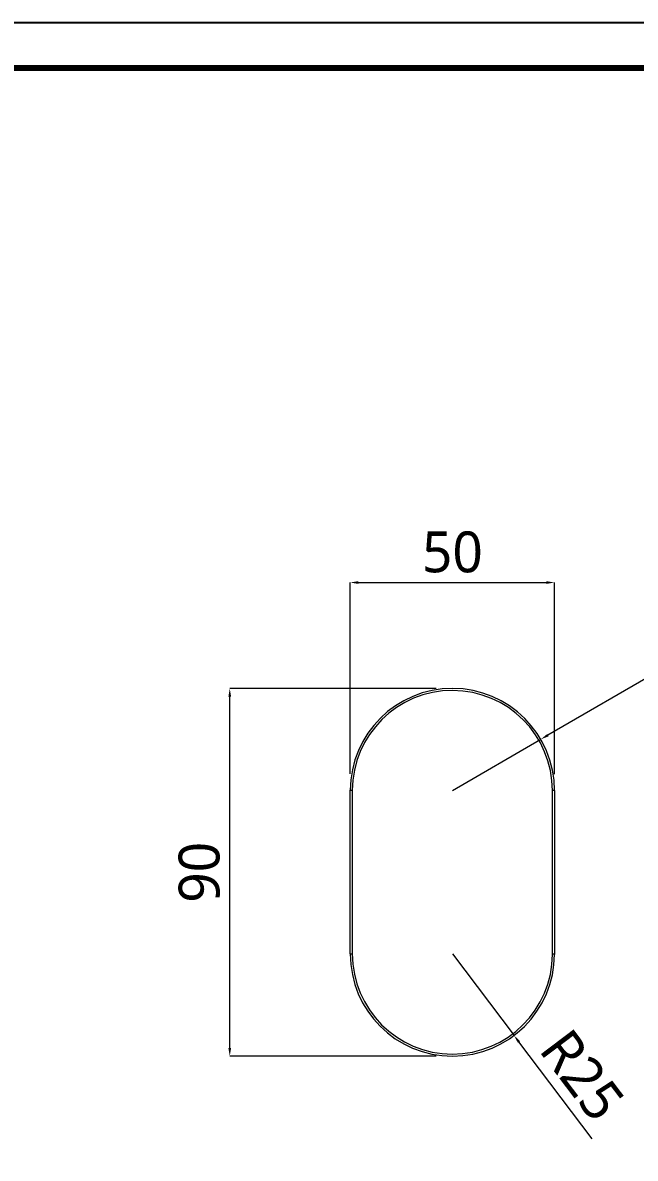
# Model space of a CAD drawing. Extents: x 16296677886 to 16296678537, y -37409618710 to -37409618233.
# Drawn here: x 16296678253.2 to 16296678403.1, y -37409618511.1 to -37409618233.2 of the extents above; entities that cross this region are included whole.
import ezdxf

# ---------------------------------------------------------------- set-up
doc = ezdxf.new("R2010")
doc.units = 0
doc.header["$LTSCALE"] = 10
doc.header["$MEASUREMENT"] = 0
doc.header["$PDMODE"] = 3
doc.header["$PDSIZE"] = -10
doc.layers.get('0').update_dxf_attribs({"linetype": 'CONTINUOUS'})
doc.layers.get('DEFPOINTS').update_dxf_attribs({"linetype": 'CONTINUOUS'})
doc.layers.add('1', color=7, linetype='CONTINUOUS')
doc.styles.add('Daelim Dimension', font='NanumGothic.ttf')
doc.dimstyles.new('DEFAULT', dxfattribs={"dimscale": 2, "dimtxt": 1, "dimasz": 1, "dimexe": 0, "dimexo": 2, "dimgap": 1, "dimtad": 1, "dimdec": 1, "dimzin": 9, "dimdsep": 46, "dimtxsty": 'Daelim Dimension', "dimcen": 0.5, "dimclrd": 252, "dimclre": 252, "dimclrt": 3, "dimadec": 1, "dimazin": 0, "dimtfac": 1, "dimtdec": 1, "dimtix": 1, "dimtmove": 0, "dimatfit": 3, "dimfxl": 1, "dimtolj": 1, "dimtzin": 1, "dimlwd": 9, "dimlwe": 9, "dimarcsym": 0})

# ---------------------------------------------------------------- blocks, each defined once
blk = doc.blocks.new('*D9')
at = {"color": 5, "lineweight": 9, "ltscale": 0.5, "transparency": 16777216}
for p, q in [((16296678354.43, -37409618396.14), (16296678303.88, -37409618396.14)), ((16296678303.88, -37409618484.14), (16296678303.88, -37409618398.14)), ((16296678354.38, -37409618486.14), (16296678303.88, -37409618486.14))]:
    blk.add_line(p, q, dxfattribs=at)
at = {"color": 5, "ltscale": 0.5, "transparency": 16777216}
for points in [[(16296678303.54, -37409618398.14), (16296678304.21, -37409618398.14), (16296678303.88, -37409618396.14)], [(16296678303.54, -37409618484.14), (16296678304.21, -37409618484.14), (16296678303.88, -37409618486.14)]]:
    blk.add_solid(points, dxfattribs=at)
at = {"layer": 'DEFPOINTS', "color": 0, "ltscale": 0.5, "transparency": 16777216}
for p in [(16296678303.88, -37409618396.14), (16296678358.43, -37409618396.14), (16296678358.38, -37409618486.14)]:
    blk.add_point(p, dxfattribs=at)
at = {"color": 7, "ltscale": 0.5, "transparency": 16777216, "insert": (16296678296.43, -37409618441.14), "char_height": 10, "attachment_point": 5, "rotation": 90, "style": 'Daelim Dimension'}
blk.add_mtext('\\A1;90', dxfattribs=at)
blk = doc.blocks.new('*D10')
at = {"color": 5, "lineweight": 9, "ltscale": 0.5, "transparency": 16777216}
for p, q in [((16296678333.38402, -37409618417.051376), (16296678333.38402, -37409618370.211067)), ((16296678335.38402, -37409618370.211067), (16296678381.383869, -37409618370.211067)), ((16296678383.383869, -37409618417.138733), (16296678383.383869, -37409618370.211067))]:
    blk.add_line(p, q, dxfattribs=at)
at = {"color": 5, "ltscale": 0.5, "transparency": 16777216}
for points in [[(16296678335.38402, -37409618369.877739), (16296678335.38402, -37409618370.544411), (16296678333.38402, -37409618370.211067)], [(16296678381.383869, -37409618369.877739), (16296678381.383869, -37409618370.544411), (16296678383.383869, -37409618370.211067)]]:
    blk.add_solid(points, dxfattribs=at)
at = {"layer": 'DEFPOINTS', "color": 0, "ltscale": 0.5, "transparency": 16777216}
for p in [(16296678383.383869, -37409618370.211067), (16296678333.38402, -37409618421.051376), (16296678383.383869, -37409618421.138733)]:
    blk.add_point(p, dxfattribs=at)
at = {"color": 7, "ltscale": 0.5, "transparency": 16777216, "insert": (16296678358.38394, -37409618362.781891), "char_height": 10, "attachment_point": 5, "style": 'Daelim Dimension'}
blk.add_mtext('\\A1;50', dxfattribs=at)
blk = doc.blocks.new('*D15')
at = {"color": 5, "lineweight": 9, "ltscale": 0.5, "transparency": 16777216}
for p, q in [((16296678452.68675, -37409618366.42351), (16296678381.73761, -37409618407.58872)), ((16296678358.38391, -37409618421.13871), (16296678380.0077, -37409618408.59243))]:
    blk.add_line(p, q, dxfattribs=at)
at = {"color": 5, "ltscale": 0.5, "transparency": 16777216}
blk.add_solid([(16296678381.57032, -37409618407.3004), (16296678381.90489, -37409618407.87704), (16296678380.0077, -37409618408.59243)], dxfattribs=at)
at = {"layer": 'DEFPOINTS', "color": 0, "ltscale": 0.5, "transparency": 16777216}
for p in [(16296678380.0077, -37409618408.59243), (16296678358.38391, -37409618421.13871)]:
    blk.add_point(p, dxfattribs=at)
at = {"color": 7, "ltscale": 0.5, "transparency": 16777216, "insert": (16296678436.96314, -37409618366.94081), "char_height": 10, "attachment_point": 5, "rotation": 30.1226217, "style": 'Daelim Dimension'}
blk.add_mtext('\\A1;R25', dxfattribs=at)
blk = doc.blocks.new('*D16')
at = {"color": 5, "lineweight": 9, "ltscale": 0.5, "transparency": 16777216}
for p, q in [((16296678358.38, -37409618461.14), (16296678373.46, -37409618481.08)), ((16296678392.6, -37409618506.38), (16296678374.67, -37409618482.67))]:
    blk.add_line(p, q, dxfattribs=at)
at = {"color": 5, "ltscale": 0.5, "transparency": 16777216}
blk.add_solid([(16296678374.94, -37409618482.47), (16296678374.4, -37409618482.87), (16296678373.46, -37409618481.08)], dxfattribs=at)
at = {"layer": 'DEFPOINTS', "color": 0, "ltscale": 0.5, "transparency": 16777216}
for p in [(16296678358.38, -37409618461.14), (16296678373.46, -37409618481.08)]:
    blk.add_point(p, dxfattribs=at)
at = {"color": 7, "ltscale": 0.5, "transparency": 16777216, "insert": (16296678390.17, -37409618490.83), "char_height": 10, "attachment_point": 5, "rotation": 307.0994, "style": 'Daelim Dimension'}
blk.add_mtext('\\A1;R25', dxfattribs=at)

msp = doc.modelspace()

# ---------------------------------------------------------------- linework, layer by layer
at = {"ltscale": 0.5}
msp.add_lwpolyline([(16296677885.72, -37409618710.18), (16296678536.72, -37409618710.18), (16296678536.72, -37409618233.18), (16296677885.72, -37409618233.18)], close=True, dxfattribs=at)
at = {"color": 5, "linetype": 'ByBlock', "lineweight": 200, "const_width": 1.5}
msp.add_lwpolyline([(16296677896.19, -37409618689.75), (16296678526.19, -37409618689.75), (16296678526.19, -37409618244.25), (16296677896.19, -37409618244.25)], close=True, dxfattribs=at)
at = {"layer": '1', "color": 7, "linetype": 'Continuous', "lineweight": 13}
for p, q in [((16296678333.88, -37409618421.14), (16296678333.38, -37409618421.14)), ((16296678333.88, -37409618421.14), (16296678333.88, -37409618461.14)), ((16296678383.38, -37409618421.14), (16296678382.88, -37409618421.14)), ((16296678382.88, -37409618461.14), (16296678382.88, -37409618421.14)), ((16296678333.38, -37409618461.14), (16296678333.88, -37409618461.14)), ((16296678382.88, -37409618461.14), (16296678383.38, -37409618461.14))]:
    msp.add_line(p, q, dxfattribs=at)
at = {"layer": '1', "color": 7, "linetype": 'Continuous', "lineweight": 18}
for p, q in [((16296678333.38, -37409618461.14), (16296678333.38, -37409618421.14)), ((16296678383.38, -37409618421.14), (16296678383.38, -37409618461.14))]:
    msp.add_line(p, q, dxfattribs=at)
for centre, start, end in [((16296678358.38, -37409618421.14), 0, 179.7998), ((16296678358.38, -37409618421.14), 179.7998, 180), ((16296678358.38, -37409618461.14), 180, 270), ((16296678358.38, -37409618461.14), 270, 359.7998), ((16296678358.38, -37409618461.14), 359.7998, 0)]:
    msp.add_arc(centre, 25, start, end, dxfattribs=at)
at = {"layer": '1', "color": 7, "linetype": 'Continuous', "lineweight": 13}
for centre, start, end in [((16296678358.38, -37409618421.14), 0, 179.7998), ((16296678358.38, -37409618421.14), 179.7998, 180), ((16296678358.38, -37409618461.14), 180, 359.7998), ((16296678358.38, -37409618461.14), 359.7998, 0)]:
    msp.add_arc(centre, 24.5, start, end, dxfattribs=at)

# ---------------------------------------------------------------- dimensions: what is measured, and where the dimension line sits
at = {"ltscale": 0.5}
dim = msp.add_linear_dim(base=(16296678383.38, -37409618370.21), p1=(16296678333.38, -37409618421.05), p2=(16296678383.38, -37409618421.14), dimstyle='DEFAULT', override={"dimtxt": 5, "dimclrd": 5, "dimclre": 5, "dimclrt": 7}, dxfattribs=at)
dim.commit()
dim.dimension.update_dxf_attribs({"geometry": '*D10', "text_midpoint": (16296678358.38, -37409618362.78)})
dim = msp.add_radius_dim(center=(16296678358.38, -37409618421.14), mpoint=(16296678380.01, -37409618408.59), dimstyle='DEFAULT', override={"dimtxt": 5, "dimclrd": 5, "dimclre": 5, "dimclrt": 7}, dxfattribs=at)
dim.commit()
dim.dimension.update_dxf_attribs({"geometry": '*D15', "text_midpoint": (16296678440.7, -37409618373.38), "dimtype": 164})
dim = msp.add_linear_dim(base=(16296678303.88, -37409618396.14), p1=(16296678358.38, -37409618486.14), p2=(16296678358.43, -37409618396.14), angle=90, dimstyle='DEFAULT', override={"dimtxt": 5, "dimclrd": 5, "dimclre": 5, "dimclrt": 7}, dxfattribs=at)
dim.commit()
dim.dimension.update_dxf_attribs({"geometry": '*D9', "text_midpoint": (16296678296.43, -37409618441.14)})
dim = msp.add_radius_dim(center=(16296678358.38, -37409618461.14), mpoint=(16296678373.46, -37409618481.08), dimstyle='DEFAULT', override={"dimtxt": 5, "dimclrd": 5, "dimclre": 5, "dimclrt": 7}, dxfattribs=at)
dim.commit()
dim.dimension.update_dxf_attribs({"geometry": '*D16', "text_midpoint": (16296678390.17, -37409618490.83)})

doc.saveas('drawing.dxf')
